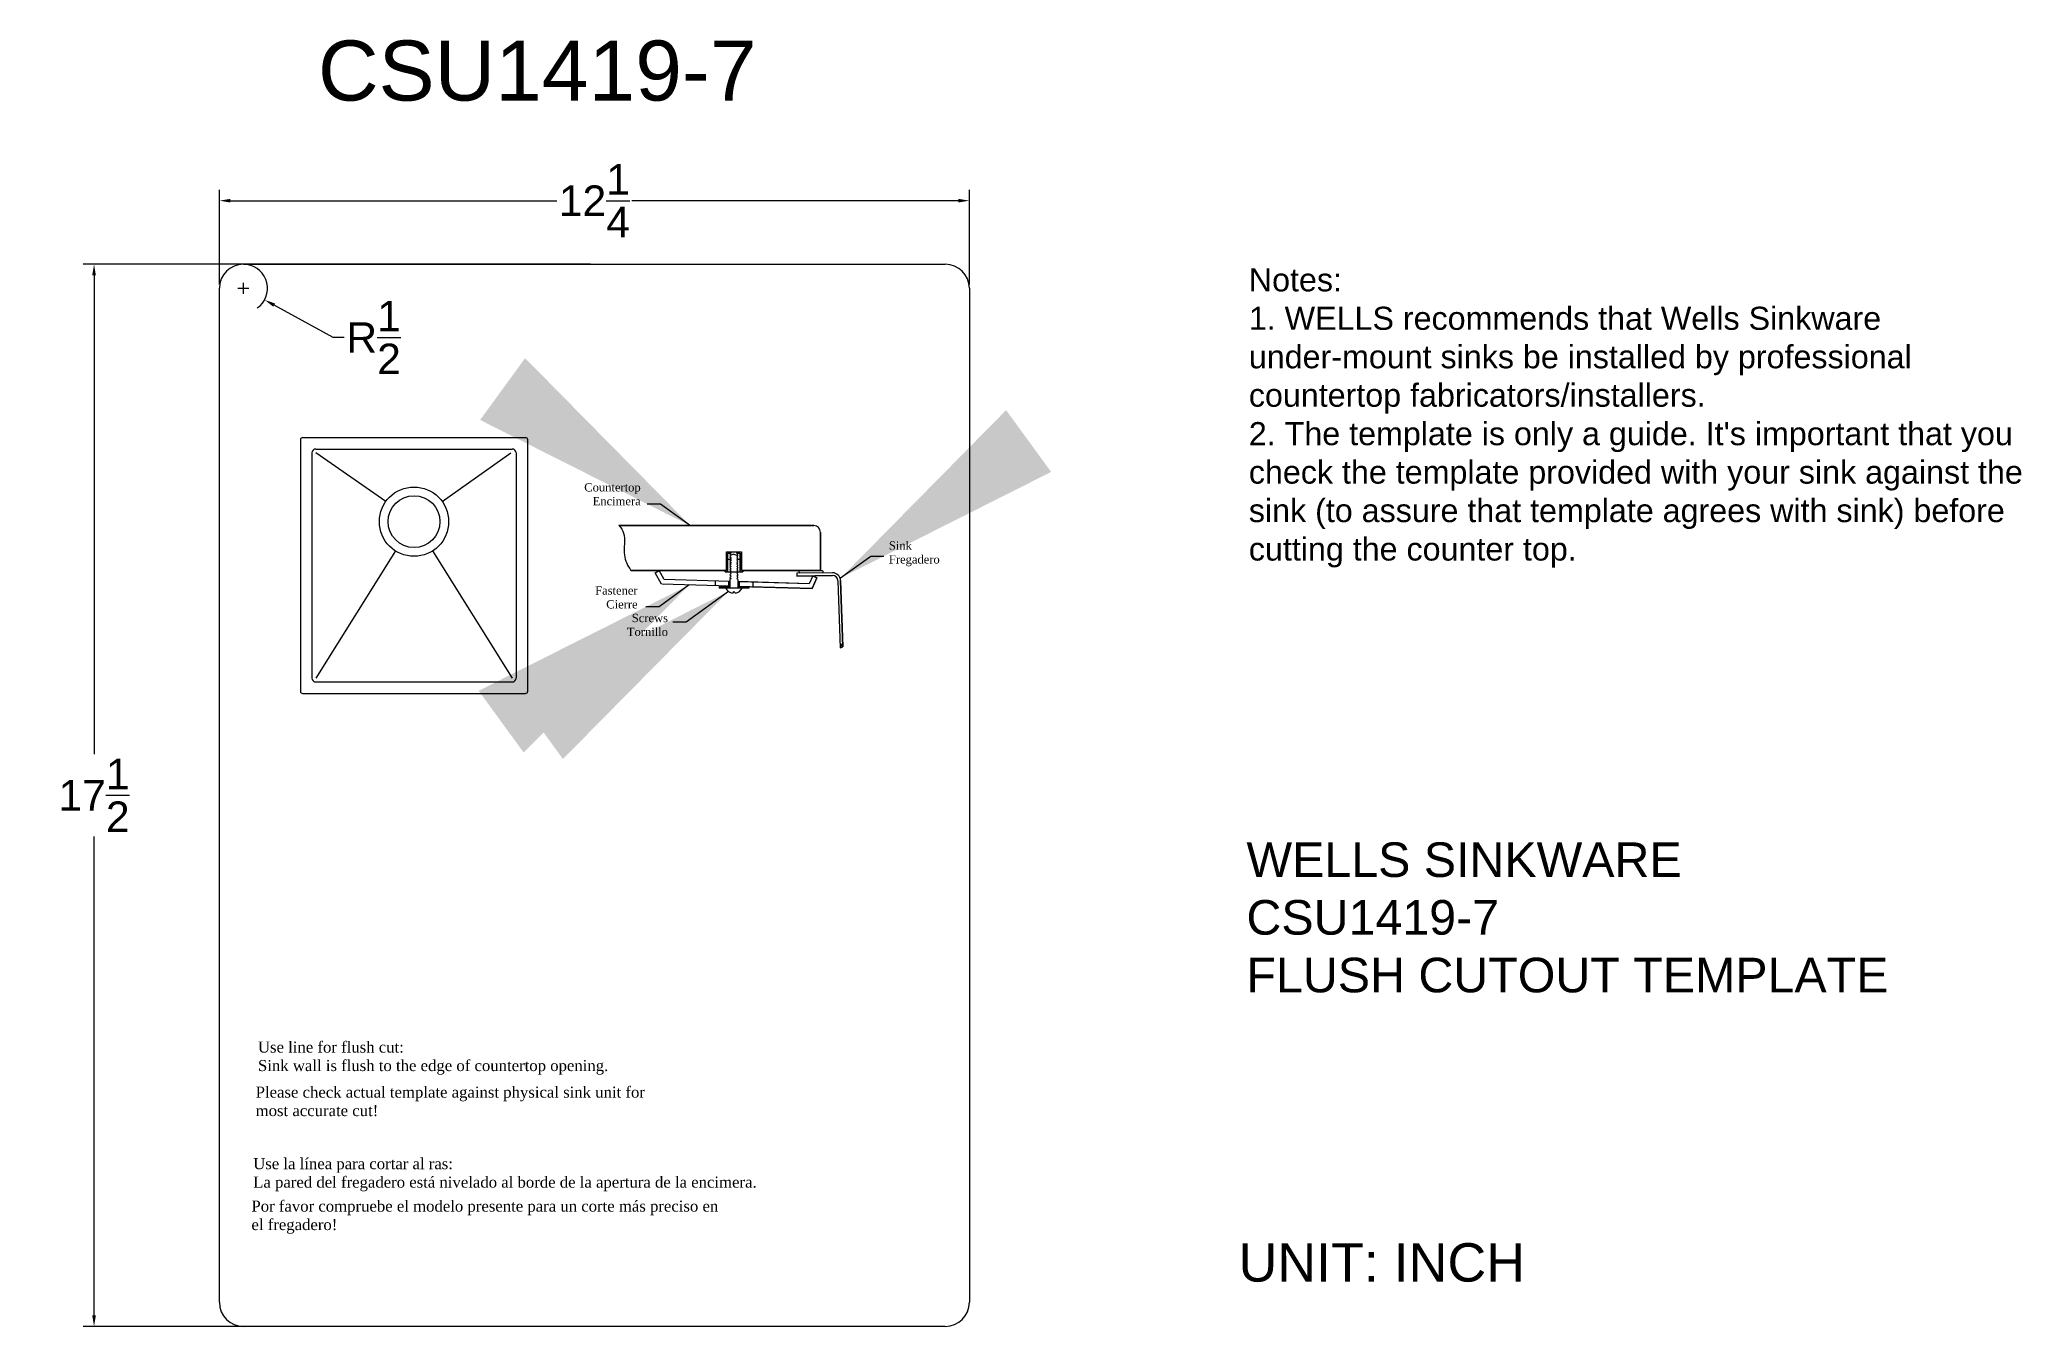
# Model space of a CAD drawing. Header units: inches. Extents: x -13.3 to 19.2, y -20.4 to 0.7.
import ezdxf

# ---------------------------------------------------------------- set-up
doc = ezdxf.new("R2010")
doc.units = ezdxf.units.IN
doc.header["$MEASUREMENT"] = 0
doc.layers.add('标注', color=2, linetype='Continuous')
doc.styles.get("Standard").update_dxf_attribs({"font": 'arial.ttf'})
doc.dimstyles.new('B', dxfattribs={"dimscale": 7.62, "dimtxt": 1.5, "dimasz": 1.5, "dimexe": 1, "dimexo": 0.3125, "dimgap": 0.3, "dimtad": 1, "dimdec": 1, "dimzin": 0, "dimdsep": 46, "dimtxsty": 'Standard', "dimcen": 0.045, "dimadec": 0, "dimazin": 0, "dimtfac": 1, "dimtdec": 4, "dimtofl": 0, "dimtmove": 0, "dimatfit": 3, "dimfxl": 1, "dimtolj": 1, "dimtzin": 0, "dimarcsym": 0})
doc.dimstyles.get("Standard").update_dxf_attribs({"dimtxt": 0.5, "dimasz": 0.18, "dimexe": 0.18, "dimexo": 0.0625, "dimgap": 0.09, "dimtad": 0, "dimtih": 1, "dimtoh": 1, "dimzin": 0, "dimdsep": 46, "dimlunit": 5, "dimtxsty": 'Standard', "dimcen": 0.09, "dimadec": 0, "dimazin": 0, "dimtfac": 1, "dimtofl": 0, "dimtmove": 0, "dimatfit": 3, "dimfxl": 1, "dimtolj": 1, "dimtzin": 0, "dimarcsym": 0})

# ---------------------------------------------------------------- blocks, each defined once
blk = doc.blocks.new('*D12')
at = {"color": 0, "lineweight": -2, "transparency": 16777216}
for p, q in [((-10.338, -3.345), (-10.338, -1.791)), ((1.945, -3.345), (1.945, -1.791)), ((-10.158, -1.971), (-4.81, -1.971)), ((1.765, -1.971), (-3.583, -1.971))]:
    blk.add_line(p, q, dxfattribs=at)
at = {"color": 0, "transparency": 16777216}
for points in [[(-10.158, -1.941), (-10.158, -2.001), (-10.338, -1.971)], [(1.765, -1.941), (1.765, -2.001), (1.945, -1.971)]]:
    blk.add_solid(points, dxfattribs=at)
at = {"layer": 'DEFPOINTS', "color": 0, "transparency": 16777216}
for p in [(1.945, -1.971), (-10.338, -3.407), (1.945, -3.407)]:
    blk.add_point(p, dxfattribs=at)
at = {"color": 0, "transparency": 16777216, "insert": (-4.197, -1.971), "char_height": 0.5, "attachment_point": 5}
blk.add_mtext('\\A1;12{\\H1x;\\S1/4;}', dxfattribs=at)
blk = doc.blocks.new('*D13')
at = {"color": 0, "lineweight": -2, "transparency": 16777216}
for p, q in [((-4.259, -3.013), (-12.572, -3.013)), ((-12.392, -3.193), (-12.392, -11.039)), ((-12.392, -20.235), (-12.392, -12.39)), ((-4.259, -20.415), (-12.572, -20.415))]:
    blk.add_line(p, q, dxfattribs=at)
at = {"color": 0, "transparency": 16777216}
for points in [[(-12.422, -3.193), (-12.362, -3.193), (-12.392, -3.013)], [(-12.422, -20.235), (-12.362, -20.235), (-12.392, -20.415)]]:
    blk.add_solid(points, dxfattribs=at)
at = {"layer": 'DEFPOINTS', "color": 0, "transparency": 16777216}
for p in [(-4.197, -3.013), (-12.392, -20.415), (-4.197, -20.415)]:
    blk.add_point(p, dxfattribs=at)
at = {"color": 0, "transparency": 16777216, "insert": (-12.392, -11.714), "char_height": 0.5, "attachment_point": 5}
blk.add_mtext('\\A1;17{\\H1x;\\S1/2;}', dxfattribs=at)
blk = doc.blocks.new('*D14')
at = {"color": 0, "lineweight": -2, "transparency": 16777216}
for p, q in [((-10.035, -3.407), (-9.855, -3.407)), ((-9.945, -3.497), (-9.945, -3.317)), ((-8.473, -4.213), (-9.441, -3.683)), ((-8.293, -4.213), (-8.473, -4.213))]:
    blk.add_line(p, q, dxfattribs=at)
blk.add_arc((-9.945, -3.407), 0.394, 305.1037, 80.9043, dxfattribs=at)
at = {"color": 0, "transparency": 16777216}
blk.add_solid([(-9.427, -3.656), (-9.456, -3.709), (-9.599, -3.596)], dxfattribs=at)
at = {"layer": 'DEFPOINTS', "color": 0, "transparency": 16777216}
for p in [(-9.945, -3.407), (-9.599, -3.596)]:
    blk.add_point(p, dxfattribs=at)
at = {"color": 0, "transparency": 16777216, "insert": (-7.813, -4.213), "char_height": 0.5, "attachment_point": 5}
blk.add_mtext('\\A1;R{\\H1x;\\S1/2;}', dxfattribs=at)

msp = doc.modelspace()

# ---------------------------------------------------------------- linework, layer by layer
for p, q in [((-9.945, -3.013), (1.551, -3.013)), ((-10.338, -20.021), (-10.338, -3.407)), ((1.945, -3.407), (1.945, -20.021)), ((1.551, -20.415), (-9.945, -20.415))]:
    msp.add_line(p, q)
at = {"color": 0}
for p, q in [((-9.012, -5.889), (-9.012, -10.008)), ((-8.975, -5.851), (-5.327, -5.851)), ((-8.823, -6.103), (-8.823, -9.794)), ((-8.76, -6.04), (-5.542, -6.04)), ((-7.613, -6.902), (-8.76, -6.103)), ((-6.689, -6.902), (-5.567, -6.103)), ((-5.479, -6.103), (-5.479, -9.794)), ((-5.29, -5.889), (-5.29, -10.008)), ((-7.456, -7.709), (-8.76, -9.794)), ((-6.847, -7.709), (-5.542, -9.794)), ((-8.975, -10.046), (-5.327, -10.046)), ((-8.76, -9.857), (-5.542, -9.857))]:
    msp.add_line(p, q, dxfattribs=at)
for radius in [0.567, 0.425]:
    msp.add_circle((-7.151, -7.23), radius, dxfattribs=at)
for centre, start, end in [((-9.945, -3.407), 90, 180), ((1.551, -3.407), 0, 90), ((-9.945, -20.021), 180, 270), ((1.551, -20.021), 270, 0)]:
    msp.add_arc(centre, 0.394, start, end)
for centre, radius, start, end in [((-8.975, -5.889), 0.0378, 90, 180), ((-8.76, -6.103), 0.063, 90, 180), ((-5.542, -6.103), 0.063, 0, 90), ((-5.327, -5.889), 0.0378, 0, 90), ((-8.975, -10.008), 0.0378, 180, 270), ((-8.76, -9.794), 0.063, 180, 270), ((-5.542, -9.794), 0.063, 270, 0), ((-5.327, -10.008), 0.0378, 270, 0)]:
    msp.add_arc(centre, radius, start, end, dxfattribs=at)
at = {"layer": '标注', "color": 0, "ltscale": 3}
for p, q in [((-0.604, -7.295), (-3.794, -7.295)), ((-3.794, -7.295), (-0.604, -7.295)), ((-0.494, -8.029), (-0.494, -7.405)), ((-0.494, -7.405), (-0.494, -8.029)), ((-2.032, -7.726), (-1.789, -7.726)), ((-2.032, -7.726), (-1.95, -7.726)), ((-2.032, -8.029), (-2.032, -7.726)), ((-2.032, -7.726), (-2.032, -8.029)), ((-2.01, -8.051), (-2.01, -7.748)), ((-2.01, -7.748), (-1.956, -7.748)), ((-1.961, -7.748), (-1.977, -7.76)), ((-1.977, -7.76), (-1.961, -7.772)), ((-1.911, -7.765), (-1.977, -7.785)), ((-1.961, -7.772), (-1.977, -7.785)), ((-1.977, -7.785), (-1.96, -7.796)), ((-1.956, -7.748), (-1.956, -7.726)), ((-1.95, -7.726), (-1.789, -7.726)), ((-1.911, -7.765), (-1.845, -7.785)), ((-1.866, -7.748), (-1.866, -7.726)), ((-1.866, -7.748), (-1.812, -7.748)), ((-1.861, -7.748), (-1.845, -7.76)), ((-1.845, -7.785), (-1.861, -7.796)), ((-1.845, -7.76), (-1.86, -7.772)), ((-1.86, -7.772), (-1.846, -7.784)), ((-1.812, -7.748), (-1.812, -8.051)), ((-1.789, -8.029), (-1.789, -7.726)), ((-1.789, -7.726), (-1.789, -8.029)), ((-3.597, -8.029), (-2.032, -8.029)), ((-2.032, -8.029), (-3.597, -8.029)), ((-3.202, -8.066), (-3.134, -8.029)), ((-3.1, -8.252), (-3.202, -8.066)), ((-3.054, -8.176), (-3.134, -8.029)), ((-2.054, -8.029), (-2.032, -8.029)), ((-2.054, -8.051), (-2.054, -8.029)), ((-2.054, -8.051), (-2.011, -8.051)), ((-2.01, -7.846), (-1.963, -7.846)), ((-2.01, -8.051), (-1.811, -8.051)), ((-1.96, -7.796), (-1.977, -7.807)), ((-1.977, -7.807), (-1.959, -7.822)), ((-1.959, -7.822), (-1.977, -7.831)), ((-1.977, -7.831), (-1.958, -7.843)), ((-1.958, -7.843), (-1.977, -7.854)), ((-1.977, -7.854), (-1.958, -7.869)), ((-1.958, -7.869), (-1.977, -7.881)), ((-1.977, -7.881), (-1.958, -7.897)), ((-1.958, -7.897), (-1.977, -7.908)), ((-1.977, -7.908), (-1.959, -7.927)), ((-1.959, -7.927), (-1.977, -7.941)), ((-1.977, -7.941), (-1.959, -7.964)), ((-1.959, -7.964), (-1.977, -7.98)), ((-1.977, -7.98), (-1.956, -8.004)), ((-1.956, -8.004), (-1.977, -8.017)), ((-1.977, -8.017), (-1.956, -8.039)), ((-1.956, -8.039), (-1.977, -8.058)), ((-1.977, -8.058), (-1.956, -8.078)), ((-1.956, -8.078), (-1.977, -8.102)), ((-1.977, -8.102), (-1.956, -8.124)), ((-1.845, -7.98), (-1.866, -8.004)), ((-1.866, -8.004), (-1.845, -8.017)), ((-1.845, -8.017), (-1.866, -8.039)), ((-1.866, -8.039), (-1.845, -8.058)), ((-1.845, -8.058), (-1.866, -8.078)), ((-1.866, -8.078), (-1.845, -8.102)), ((-1.845, -8.102), (-1.866, -8.124)), ((-1.845, -7.854), (-1.864, -7.869)), ((-1.864, -7.869), (-1.845, -7.881)), ((-1.845, -7.831), (-1.863, -7.843)), ((-1.863, -7.843), (-1.845, -7.854)), ((-1.845, -7.881), (-1.863, -7.897)), ((-1.863, -7.897), (-1.845, -7.908)), ((-1.845, -7.941), (-1.863, -7.964)), ((-1.863, -7.964), (-1.845, -7.98)), ((-1.845, -7.807), (-1.862, -7.822)), ((-1.862, -7.822), (-1.845, -7.831)), ((-1.845, -7.908), (-1.862, -7.927)), ((-1.862, -7.927), (-1.845, -7.941)), ((-1.861, -7.796), (-1.845, -7.807)), ((-1.859, -7.846), (-1.812, -7.846)), ((-1.811, -8.051), (-1.767, -8.051)), ((-1.789, -8.028), (-1.767, -8.029)), ((-1.789, -8.029), (-1.767, -8.029)), ((-1.789, -8.029), (-0.494, -8.029)), ((-0.494, -8.029), (-1.789, -8.029)), ((-1.767, -8.029), (-1.767, -8.051)), ((-0.995, -8.029), (-0.459, -8.029)), ((-0.298, -8.067), (-0.883, -8.076)), ((-0.298, -8.067), (-0.883, -8.076)), ((-0.883, -8.076), (-0.882, -8.121)), ((-0.297, -8.112), (-0.882, -8.121)), ((-0.882, -8.121), (-0.297, -8.112)), ((-0.856, -8.029), (-0.835, -8.076)), ((-0.459, -8.029), (-0.45, -8.07)), ((-1.977, -8.286), (-3.094, -8.252)), ((-1.977, -8.209), (-3.054, -8.176)), ((-2.219, -8.202), (-2.219, -8.279)), ((-1.977, -8.296), (-2.153, -8.296)), ((-2.153, -8.296), (-2.153, -8.318)), ((-1.668, -8.318), (-2.153, -8.318)), ((-1.999, -8.208), (-1.999, -8.285)), ((-1.988, -8.296), (-1.988, -8.318)), ((-1.956, -8.124), (-1.977, -8.144)), ((-1.977, -8.144), (-1.956, -8.163)), ((-1.956, -8.163), (-1.977, -8.178)), ((-1.977, -8.178), (-1.977, -8.318)), ((-1.911, -8.375), (-1.936, -8.4)), ((-1.911, -8.375), (-1.886, -8.4)), ((-1.866, -8.124), (-1.845, -8.144)), ((-1.845, -8.144), (-1.866, -8.163)), ((-1.866, -8.163), (-1.845, -8.178)), ((-1.845, -8.178), (-1.845, -8.318)), ((-0.681, -8.249), (-1.845, -8.213)), ((-0.632, -8.327), (-1.845, -8.29)), ((-1.668, -8.296), (-1.845, -8.296)), ((-1.834, -8.296), (-1.834, -8.318)), ((-1.823, -8.214), (-1.823, -8.291)), ((-0.681, -8.249), (-1.823, -8.214)), ((-1.823, -8.291), (-0.632, -8.327)), ((-1.668, -8.296), (-1.668, -8.318)), ((-1.602, -8.22), (-1.602, -8.298)), ((-0.621, -8.116), (-0.681, -8.249)), ((-0.621, -8.116), (-0.681, -8.249)), ((-0.632, -8.327), (-0.551, -8.148)), ((-0.551, -8.148), (-0.632, -8.327)), ((-0.551, -8.148), (-0.621, -8.116)), ((-0.621, -8.116), (-0.551, -8.148)), ((-0.208, -8.197), (-0.173, -9.298)), ((-0.208, -8.197), (-0.173, -9.298)), ((-0.129, -9.282), (-0.164, -8.195)), ((-0.164, -8.195), (-0.129, -9.282)), ((-0.131, -9.218), (-0.173, -9.298)), ((-0.173, -9.298), (-0.129, -9.282))]:
    msp.add_line(p, q, dxfattribs=at)
for centre, radius, start, end in [((-0.604, -7.405), 0.11, 0, 90), ((-0.604, -7.405), 0.11, 0, 90), ((-0.296, -8.2), 0.132, 1.8394, 90.8812), ((-0.296, -8.2), 0.132, 1.8394, 90.8812), ((-0.296, -8.2), 0.0882, 1.8394, 90.8812), ((-0.296, -8.2), 0.0882, 1.8394, 90.8812), ((-1.911, -8.256), 0.146, 205.085, 260.0888), ((-1.911, -8.256), 0.146, 279.9112, 334.915)]:
    msp.add_arc(centre, radius, start, end, dxfattribs=at)
msp.add_open_spline([(-3.794, -7.295), (-3.759, -7.331), (-3.672, -7.462), (-3.746, -7.765), (-3.652, -7.953), (-3.597, -8.029)], degree=3, knots=[168.189031, 168.189031, 168.189031, 168.189031, 240.397049, 404.438544, 531.209788, 531.209788, 531.209788, 531.209788], dxfattribs=at)
msp.add_open_spline([(-3.794, -7.295), (-3.759, -7.331), (-3.672, -7.462), (-3.746, -7.765), (-3.652, -7.953), (-3.597, -8.029)], degree=3, knots=[168.189031, 168.189031, 168.189031, 168.189031, 240.397049, 404.438544, 531.209788, 531.209788, 531.209788, 531.209788], dxfattribs=at)

# ---------------------------------------------------------------- texts
at = {"color": 0}
msp.add_text('CSU1419-7', height=0.9843, dxfattribs=at).set_placement((-8.724, -0.331))
at = {"color": 0, "attachment_point": 1}
for s, insert, char_height, width in [("{\\H2x;\\C4;Notes: \\P1. WELLS recommends that Wells Sinkware under-mount sinks be installed by professional countertop fabricators/installers. \\P2. The template is only a guide. It's important that you check the template provided with your sink against the sink (to assure that template agrees with sink) before cutting the counter top.}", (6.523, -3.079), 0.188976, 13.18793), ('{\\fBatang|b0|i0|c0|p18;Use line for flush cut:\\fBatang|b1|i0|c0|p18;\\P\\fBatang|b0|i0|c0|p18;Sink wall is flush to the edge of countertop opening.}', (-9.707, -15.748), 0.18142, 14.81473), ('{\\fBatang|b0|i0|c0|p18;Please check actual template against physical sink unit for\\Pmost accurate cut!}', (-9.745, -16.486), 0.18142, 14.81473), ('{\\fBatang|b0|i0|c0|p18;Use la línea para cortar al ras:\\PLa pared del fregadero está nivelado al borde de la apertura de la encimera.}', (-9.785, -17.658), 0.18142, 14.81473), ('{\\fBatang|b0|i0|c0|p18;\\PPor favor compruebe el modelo presente para un corte más preciso en \\Pel fregadero!}', (-9.814, -18.051), 0.18142, 14.81473)]:
    msp.add_mtext(s, dxfattribs=dict(at, insert=insert, char_height=char_height, width=width))
at = {"color": 7, "attachment_point": 1}
for s, insert, char_height, width in [('{\\C3;WELLS SINKWARE\\PCSU1419-7 \\PFLUSH CUTOUT TEMPLATE}', (6.484, -12.485), 0.56693, 14.63296), ('{\\C3;UNIT: INCH}', (6.354, -19.052), 0.62992, 14.8679)]:
    msp.add_mtext(s, dxfattribs=dict(at, insert=insert, char_height=char_height, width=width))
at = {"layer": '标注', "color": 0, "ltscale": 3, "insert": (-3.438, -6.964), "char_height": 0.13606, "attachment_point": 9}
msp.add_mtext('{\\fBatang|b0|i0|c0|p18;Countertop\\P\\C7;Encimera}', dxfattribs=at)
at = {"layer": '标注', "color": 0, "ltscale": 3, "char_height": 0.13606}
for s, insert, width, attachment_point in [('{\\fBatang|b0|i0|c0|p18;Sink\\PFregadero}', (0.627, -7.553), 1.32694, 1), ('{\\fBatang|b0|i0|c0|p18;Fastener\\PCierre}', (-3.489, -8.654), 1.06823, 9), ('{\\fBatang|b0|i0|c0|p18;Screws Tornillo}', (-2.991, -9.105), 0.92807, 9)]:
    msp.add_mtext(s, dxfattribs=dict(at, insert=insert, width=width, attachment_point=attachment_point))

# ---------------------------------------------------------------- dimensions: what is measured, and where the dimension line sits
dim = msp.add_linear_dim(base=(1.945, -1.971), p1=(-10.338, -3.407), p2=(1.945, -3.407), dimstyle='Standard')
dim.commit()
dim.dimension.update_dxf_attribs({"geometry": '*D12', "text_midpoint": (-4.197, -1.971)})
dim = msp.add_linear_dim(base=(-12.392, -20.415), p1=(-4.197, -3.013), p2=(-4.197, -20.415), angle=90, dimstyle='Standard')
dim.commit()
dim.dimension.update_dxf_attribs({"geometry": '*D13', "text_midpoint": (-12.392, -11.714)})
dim = msp.add_radius_dim(center=(-9.945, -3.407), mpoint=(-9.599, -3.596), dimstyle='Standard')
dim.commit()
dim.dimension.update_dxf_attribs({"geometry": '*D14', "text_midpoint": (-7.813, -4.213), "dimtype": 164})

# ---------------------------------------------------------------- leaders
at = {"layer": '标注', "color": 0, "ltscale": 3}
for points in [[(-2.62, -7.3, 45.413), (-3.113, -6.941, 45.413), (-3.331, -6.941, 45.413)], [(-0.164, -8.152, 90.825), (0.329, -7.793, 90.825), (0.547, -7.793, 90.825)], [(-1.999, -8.372, 45.413), (-2.692, -8.876, 45.413), (-2.911, -8.876, 45.413)], [(-2.642, -8.266, 45.413), (-3.134, -8.624, 45.413), (-3.353, -8.624, 45.413)]]:
    msp.add_leader(points, dimstyle='B', override={"dimasz": 0.5, "dimgap": 0.3, "dimtad": 0}, dxfattribs=at)

doc.saveas('drawing.dxf')
